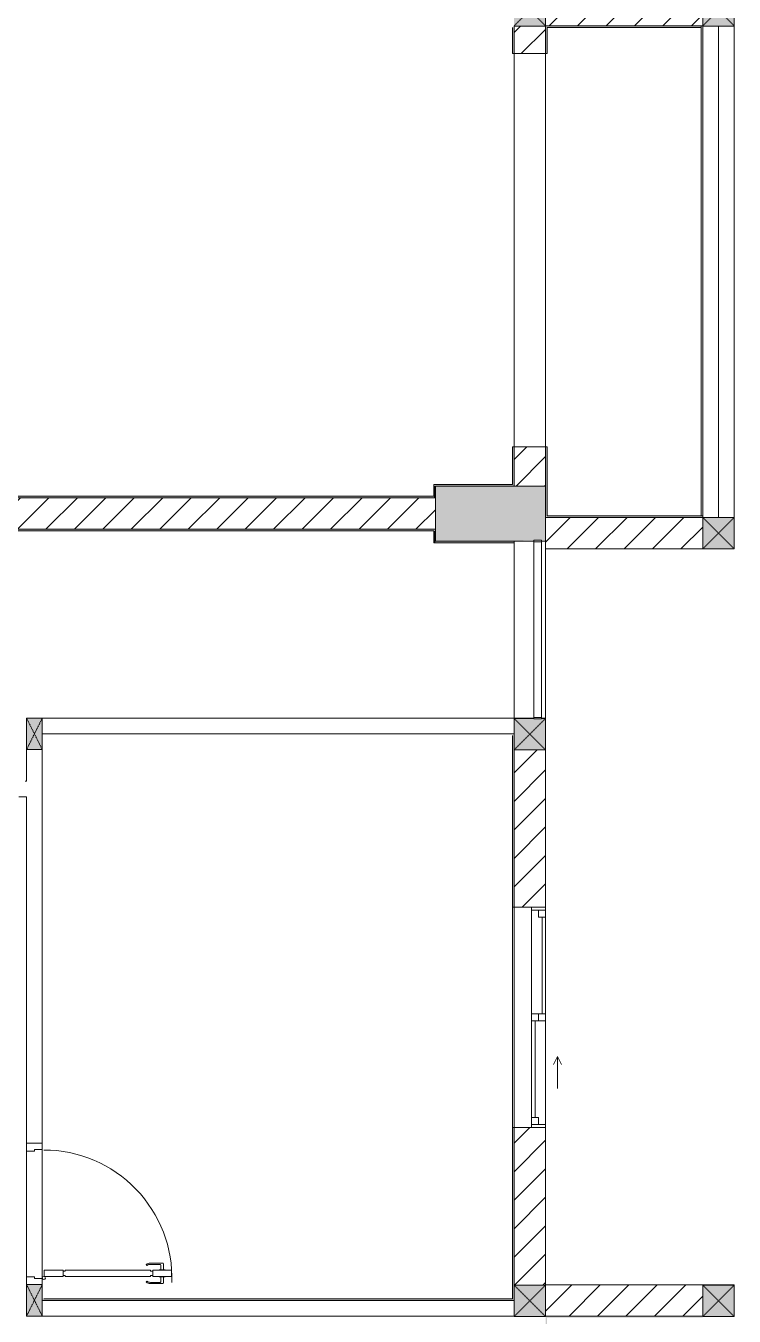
# Model space of a CAD drawing. Header units: millimetres. Extents: x 31499 to 223976, y 3719 to 80291.
# Drawn here: x 146769 to 151274, y 56636 to 64837 of the extents above; entities that cross this region are included whole.
import ezdxf

# ---------------------------------------------------------------- set-up
doc = ezdxf.new("R2010")
doc.units = ezdxf.units.MM
doc.linetypes.add('IMPORT-Dash _2_', pattern=[6, 3, -3])
for name, color, linetype, lineweight in [('A-DETL-GENF-7', 170, 'Continuous', 9), ('A-DOOR-2', 170, 'Continuous', 9), ('A-FLOR-1', 170, 'Continuous', 9), ('A-FLOR-HRAL-6', 170, 'Continuous', 9), ('A-GLAZ-5', 170, 'Continuous', 9), ('A-WALL-1', 170, 'Continuous', 9), ('A-WALL-PATT-3', 170, 'Continuous', 9), ('A_1404_dwg-1', 170, 'Continuous', 9), ('I-WALL', 170, 'Continuous', 9), ('I-WALL-1', 170, 'Continuous', 9), ('S-COLS-1', 170, 'Continuous', 9), ('S-COLS-12', 170, 'IMPORT-Dash _2_', 9), ('S-COLS-2', 170, 'Continuous', 9), ('S-COLS-4', 170, 'Continuous', 9), ('S-COLS-HDLN-1', 170, 'IMPORT-Dash _2_', 9)]:
    doc.layers.add(name, color=color, linetype=linetype, lineweight=lineweight)
pattern_1 = [(45, (0, 0), (-90.50967, 90.50967), [])]

# ---------------------------------------------------------------- blocks, each defined once
blk = doc.blocks.new('A_1404_dwg_NCV_TKTC_KET CAU_rvt-1-TKTC_MB HOÀN THIỆN SÀN TẦNG 3-4-4819833-KeyPlan-CH2A_Tầng 3 - Tầng 8')
at = {"layer": 'S-COLS-1'}
blk.add_hatch(color=256, dxfattribs=at).paths.add_polyline_path([(52752.6, 61561.9), (53452.6, 61566.9), (53452.6, 61911.9), (52752.6, 61911.9), (52752.6, 61566.9)])
at = {"layer": 'A-FLOR-1'}
for p, q in [((53452.6, 60436.9), (53452.6, 61511.9)), ((53377.6, 60436.9), (53252.6, 60436.9))]:
    blk.add_line(p, q, dxfattribs=at)
at = {"layer": 'A-FLOR-1', "flags": 128}
blk.add_lwpolyline([(53452.6, 56835.3), (53452.6, 60436.9), (53427.6, 60436.9)], dxfattribs=at)
at = {"layer": 'S-COLS-2'}
for p, q in [((52752.6, 61836.9), (52752.6, 61636.9)), ((53452.6, 61911.9), (53252.6, 61911.9)), ((53452.6, 61561.9), (53452.6, 61711.9))]:
    blk.add_line(p, q, dxfattribs=at)
blk = doc.blocks.new('A_1404_dwg_DOOR_CW_01 CANH MO-PANEL KINH - DIW_01-900x2200-CỬA GỖ VÂN LAMINATE-V61-TKTC_MB HOÀN THIỆN SÀN TẦNG 3-4-4819852-KeyPlan-CH2A_Tầng 3 - Tầng 8')
at = {"layer": 'A-DETL-GENF-7'}
for p, q in [((103267.1, 27075.7), (103273.6, 27071.2)), ((103380.8, 27075.7), (103374.2, 27071.2)), ((103258.9, 27049.9), (103258.9, 26970.4)), ((103266.9, 26987.4), (103266.9, 27049.9)), ((103301.9, 26983.4), (103270.9, 26983.4)), ((103345.9, 26983.4), (103376.9, 26983.4)), ((103380.9, 26987.4), (103380.9, 27049.9)), ((103388.9, 27049.9), (103388.9, 26970.4)), ((103301.9, 26966.4), (103262.9, 26966.4)), ((103345.9, 26966.4), (103384.9, 26966.4))]:
    blk.add_line(p, q, dxfattribs=at)
at = {"layer": 'A-DETL-GENF-7', "flags": 128}
for points in [[(103343.9, 27604.9), (103303.9, 27604.9), (103303.9, 27724.9), (103343.9, 27724.9)], [(103337.9, 27590.9), (103343.9, 27590.9), (103343.9, 27048.9), (103337.9, 27048.9), (103337.9, 27034.9), (103309.9, 27034.9), (103309.9, 27048.9), (103303.9, 27048.9), (103303.9, 27590.9), (103309.9, 27590.9), (103309.9, 27604.9), (103337.9, 27604.9)], [(103301.9, 26994.7), (103303.9, 26994.7), (103303.9, 26955.2), (103301.9, 26955.2)], [(103303.9, 26914.9), (103343.9, 26914.9), (103343.9, 27034.9), (103303.9, 27034.9)], [(103345.9, 26994.7), (103343.9, 26994.7), (103343.9, 26955.2), (103345.9, 26955.2)]]:
    blk.add_lwpolyline(points, close=True, dxfattribs=at)
at = {"layer": 'A-DETL-GENF-7'}
blk.add_circle((103293.9, 27726.9), 10, dxfattribs=at)
for centre, radius, start, end in [((103293.9, 27726.9), 814, 268, 0), ((103303.9, 27049.9), 45, 145, 180), ((103303.9, 27049.9), 37, 145, 180), ((103343.9, 27049.9), 37, 0, 35), ((103343.9, 27049.9), 45, 0, 35), ((103270.9, 26987.4), 4, 180, 270), ((103376.9, 26987.4), 4, 270, 0), ((103262.9, 26970.4), 4, 180, 270), ((103384.9, 26970.4), 4, 270, 0)]:
    blk.add_arc(centre, radius, start, end, dxfattribs=at)
at = {"layer": 'A-DOOR-2'}
blk.add_line((103293.9, 27736.9), (103318.9, 27736.9), dxfattribs=at)
at = {"layer": 'A-DOOR-2', "flags": 128}
blk.add_lwpolyline([(103252.6, 27836.9), (103300.9, 27836.9), (103300.9, 27786.9), (103290.9, 27786.9), (103290.9, 27736.9), (103252.6, 27736.9)], dxfattribs=at)
blk.add_lwpolyline([(104150.9, 27836.9), (104150.9, 27736.9), (104110.9, 27736.9), (104110.9, 27786.9), (104100.9, 27786.9), (104100.9, 27836.9)], close=True, dxfattribs=at)
blk = doc.blocks.new('A_1404_dwg_Railing - 50 x 10mm-901205-TKTC_MB HOÀN THIỆN SÀN TẦNG 3-4-4819863-KeyPlan-CH2A_Tầng 3 - Tầng 8')
at = {"layer": 'A-FLOR-HRAL-6', "flags": 128}
blk.add_lwpolyline([(107982.6, 24611.9), (107982.6, 24561.9), (107972.6, 24561.9), (107972.6, 24611.9)], close=True, dxfattribs=at)
blk = doc.blocks.new('A_1404_dwg_Railing - 50 x 10mm-901205-TKTC_MB HOÀN THIỆN SÀN TẦNG 3-4-V111-KeyPlan-CH2A_Tầng 3 - Tầng 8')
at = {"layer": 'A-FLOR-HRAL-6'}
for p, q in [((53377.6, 60435.3), (53377.6, 60441.9)), ((53427.6, 60431.9), (53377.6, 60431.9))]:
    blk.add_line(p, q, dxfattribs=at)
at = {"layer": 'A-FLOR-HRAL-6', "flags": 128}
blk.add_lwpolyline([(53377.6, 60441.9), (53427.6, 60441.9), (53427.6, 60431.9)], dxfattribs=at)
blk = doc.blocks.new('A_1404_dwg_Railing - Railing-883275-TKTC_MB HOÀN THIỆN SÀN TẦNG 3-4-4819870-KeyPlan-CH2A_Tầng 3 - Tầng 8')
at = {"layer": 'A-FLOR-HRAL-6'}
for p, q in [((53377.6, 61556.9), (53377.6, 60441.9)), ((53427.6, 60441.9), (53427.6, 61556.9))]:
    blk.add_line(p, q, dxfattribs=at)
at = {"rotation": 90.00000000000074}
blk.add_blockref('A_1404_dwg_Railing - 50 x 10mm-901205-TKTC_MB HOÀN THIỆN SÀN TẦNG 3-4-4819863-KeyPlan-CH2A_Tầng 3 - Tầng 8', (77989.5, -46415.6), dxfattribs=at)
blk.add_blockref('A_1404_dwg_Railing - 50 x 10mm-901205-TKTC_MB HOÀN THIỆN SÀN TẦNG 3-4-V111-KeyPlan-CH2A_Tầng 3 - Tầng 8', (0, 0))
blk = doc.blocks.new('A_1404_dwg_G1_SOF - BO TRU - 100x200-746114-TKTC_MB HOÀN THIỆN SÀN TẦNG 3-4-4819846-KeyPlan-CH2A_Tầng 3 - Tầng 8')
at = {"layer": 'S-COLS-1'}
blk.add_hatch(color=256, dxfattribs=at).paths.add_polyline_path([(49952.6, 40036.9), (49952.6, 40236.9), (49852.6, 40236.9), (49852.6, 40036.9)])
at = {"layer": 'S-COLS-1', "flags": 128}
blk.add_lwpolyline([(49852.6, 40036.9), (49852.6, 40236.9), (49952.6, 40236.9), (49952.6, 40036.9)], close=True, dxfattribs=at)
at = {"layer": 'S-COLS-HDLN-1'}
for p, q in [((49952.6, 40036.9), (49852.6, 40236.9)), ((49852.6, 40036.9), (49952.6, 40236.9))]:
    blk.add_line(p, q, dxfattribs=at)
blk = doc.blocks.new('A_1404_dwg_NCV_TKTC_TANG 3 - 4_rvt-1-TKTC_MB HOÀN THIỆN SÀN TẦNG 3-4-4819943-KeyPlan-CH2A_Tầng 3 - Tầng 8')
at = {"layer": 'A-WALL-PATT-3'}
h = blk.add_hatch(color=256, dxfattribs=at)
h.paths.add_polyline_path([(53252.6, 61912), (53252.6, 62160.3), (53242.6, 62160.3), (53242.6, 61912)])
h.paths.add_polyline_path([(53242.6, 64660.3), (53252.6, 64660.3), (53252.6, 64826.9), (53242.6, 64826.9)])
h = blk.add_hatch(color=256, dxfattribs=at)
h.paths.add_polyline_path([(53452.6, 61711.9), (53462.6, 61711.9), (53462.6, 62160.3), (53452.6, 62160.3), (53452.6, 61911.9)])
h.paths.add_polyline_path([(53462.6, 64660.3), (53462.6, 64836.9), (53452.6, 64835.3), (53452.6, 64660.3)])
for points in [[(54442.6, 64826.9), (54442.6, 64836.9), (53462.6, 64836.9), (53462.6, 64826.9)], [(52752.5, 61912), (53242.6, 61912), (53242.6, 61922), (52742.5, 61922), (52742.5, 61912)], [(52742.5, 61836.9), (52742.5, 61846.9), (45752.6, 61846.9), (45752.6, 61836.9), (51135.1, 61836.9)], [(52752.5, 61836.9), (52752.5, 61912), (52742.5, 61912), (52742.5, 61836.9)], [(53462.6, 61711.9), (54452.6, 61713.6), (54452.6, 61721.9), (53462.6, 61721.9)], [(52752.5, 61626.9), (52752.6, 61626.9), (52752.5, 61636.9), (49152.6, 61636.9), (49152.9, 61626.9), (52742.6, 61626.9)], [(52742.6, 61551.9), (52752.6, 61551.9), (52752.5, 61626.9), (52742.6, 61626.9), (52742.6, 61561.9)], [(52752.6, 61551.9), (53252.6, 61551.9), (53252.6, 61561.9), (52752.6, 61561.9)], [(50252.6, 56736.9), (53242.6, 56736.9), (53242.6, 56746.9), (50252.6, 56746.9)], [(53462.6, 56626.9), (54452.6, 56626.9), (54452.6, 56636.9), (53462.6, 56633.3)]]:
    blk.add_hatch(color=256, dxfattribs=at).paths.add_polyline_path(points)
h = blk.add_hatch(color=256, dxfattribs=at)
h.paths.add_polyline_path([(53242.6, 56736.9), (53252.6, 56736.9), (53252.6, 57835.3), (53242.6, 57835.3), (53242.6, 56746.9)])
h.paths.add_polyline_path([(53242.6, 59235.3), (53252.6, 59235.3), (53252.6, 60326.9), (53242.6, 60326.9), (53242.6, 60219.6)])
h = blk.add_hatch(color=256, dxfattribs=at)
h.paths.add_polyline_path([(53452.6, 53511.9), (53462.6, 53511.9), (53462.6, 53960.3), (53452.6, 53960.3), (53452.6, 53511.9)])
h.paths.add_polyline_path([(53452.6, 56460.3), (53462.6, 56460.3), (53462.6, 56636.9), (53452.6, 56633.3)])
at = {"layer": 'A-FLOR-1'}
for p, q in [((53252.6, 64826.9), (53252.6, 64835.3)), ((52752.6, 61836.9), (52752.6, 61911.9)), ((53252.6, 60326.9), (53252.6, 60336.9)), ((50152.6, 56885.3), (50152.6, 57685.3)), ((50252.6, 57695.3), (50252.6, 56875.3))]:
    blk.add_line(p, q, dxfattribs=at)
at = {"layer": 'A-FLOR-1', "flags": 128}
blk.add_lwpolyline([(53252.6, 62160.3), (53452.6, 62160.3), (53452.6, 64660.3), (53252.6, 64660.3), (53252.6, 62160.3), (53252.6, 64660.3)], dxfattribs=at)
at = {"layer": 'A-WALL-1'}
for p, q in [((53252.6, 61561.9), (53377.6, 61561.9)), ((53252.6, 60436.9), (50252.6, 60436.9)), ((53252.6, 60336.9), (53252.6, 60435.3)), ((50252.6, 60336.9), (53252.6, 60336.9)), ((50252.6, 57735.3), (50252.6, 60236.9)), ((50102.6, 59936.9), (50152.6, 59936.9)), ((50152.6, 59936.9), (50152.6, 59926.9)), ((50152.6, 59926.9), (50152.6, 57735.3)), ((50152.6, 57735.3), (50252.6, 57735.3)), ((50152.6, 56885.3), (50152.6, 57685.3)), ((50252.6, 57695.3), (50252.6, 56875.3)), ((53252.6, 56736.9), (50252.6, 56736.9)), ((53252.6, 56636.9), (53252.6, 56736.9)), ((50252.6, 56636.9), (53252.6, 56636.9))]:
    blk.add_line(p, q, dxfattribs=at)
at = {"layer": 'A-WALL-1', "flags": 128}
for points in [[(53377.6, 60437.3), (53252.6, 60437.3), (53252.6, 61551.9)], [(53427.6, 61561.9), (53452.6, 61561.9), (53452.6, 60437.3), (53427.6, 60437.3)], [(50152.6, 60236.9), (50152.6, 60036.9), (50142.6, 60036.9)]]:
    blk.add_lwpolyline(points, dxfattribs=at)
at = {"layer": 'I-WALL'}
for p, q in [((54442.6, 64836.9), (54452.6, 64836.9)), ((54442.6, 61721.9), (54442.6, 64826.9)), ((54452.6, 64835.3), (54452.6, 61721.9)), ((53242.6, 57835.3), (53242.6, 59235.3)), ((53252.6, 59235.3), (53252.6, 57835.3))]:
    blk.add_line(p, q, dxfattribs=at)
at = {"layer": 'I-WALL-1'}
for p, q in [((53252.6, 60235.3), (53252.6, 60326.9)), ((53252.6, 56736.9), (53252.6, 56833.3))]:
    blk.add_line(p, q, dxfattribs=at)
at = {"layer": 'I-WALL-1', "flags": 128}
for points in [[(53242.6, 64826.9), (53242.6, 64660.3), (53252.6, 64660.3), (53252.6, 64826.9)], [(49152.6, 61836.9), (52742.5, 61836.9), (52752.5, 61836.9), (52752.5, 61912), (53242.6, 61912), (53252.6, 61912), (53252.6, 62160.3), (53242.6, 62160.3), (53242.6, 61922), (52742.5, 61922), (52742.5, 61912), (52742.5, 61846.9), (45762.6, 61846.9)], [(49152.6, 61434.9), (49162.6, 61434.9), (49162.6, 61626.9), (52742.6, 61626.9), (52742.6, 61551.9), (52752.6, 61551.9), (53252.6, 61551.9), (53252.6, 61561.9), (52752.6, 61561.9), (52752.6, 61626.9), (52752.6, 61636.9), (49152.6, 61636.9), (49152.6, 61626.9)], [(53242.6, 60326.9), (53242.6, 59235.3), (53252.6, 59235.3), (53252.6, 60235.3)], [(53252.6, 56833.3), (53252.6, 57835.3), (53242.6, 57835.3), (53242.6, 56746.9), (50262.6, 56746.9)], [(50252.6, 56736.9), (53242.6, 56736.9), (53252.6, 56736.9)], [(54452.6, 56636.9), (53462.6, 56636.9), (53452.6, 56636.9)]]:
    blk.add_lwpolyline(points, dxfattribs=at)
for points in [[(53452.6, 64836.9), (53452.6, 64660.3), (53462.6, 64660.3), (53462.6, 64826.9), (54442.6, 64826.9), (54442.6, 64836.9), (53462.6, 64836.9)], [(54452.6, 61721.9), (53462.6, 61721.9), (53462.6, 62160.3), (53452.6, 62160.3), (53452.6, 61711.9), (53462.6, 61711.9), (54452.6, 61711.9)]]:
    blk.add_lwpolyline(points, close=True, dxfattribs=at)
blk.add_blockref('A_1404_dwg_Railing - Railing-883275-TKTC_MB HOÀN THIỆN SÀN TẦNG 3-4-4819870-KeyPlan-CH2A_Tầng 3 - Tầng 8', (0, 0))
for name, p, rotation in [('A_1404_dwg_G1_SOF - BO TRU - 100x200-746114-TKTC_MB HOÀN THIỆN SÀN TẦNG 3-4-4819846-KeyPlan-CH2A_Tầng 3 - Tầng 8', (100105.1, 100473.9), 180), ('A_1404_dwg_DOOR_CW_01 CANH MO-PANEL KINH - DIW_01-900x2200-CỬA GỖ VÂN LAMINATE-V61-TKTC_MB HOÀN THIỆN SÀN TẦNG 3-4-4819852-KeyPlan-CH2A_Tầng 3 - Tầng 8', (77989.5, -46415.6), 90), ('A_1404_dwg_G1_SOF - BO TRU - 100x200-746114-TKTC_MB HOÀN THIỆN SÀN TẦNG 3-4-4819846-KeyPlan-CH2A_Tầng 3 - Tầng 8', (100105.1, 96873.9), 180)]:
    blk.add_blockref(name, p, dxfattribs=dict(rotation=rotation))
blk = doc.blocks.new('A_1404_dwg_1_FAMILY RVT - W01-WxH 1400x1400xmm-389822-TKTC_MB HOÀN THIỆN SÀN TẦNG 3-4-V116-KeyPlan-CH2A_Tầng 3 - Tầng 8')
at = {"layer": 'A-GLAZ-5'}
for p, q in [((53452.6, 67435.3), (53252.6, 67435.3)), ((53452.6, 67416.3), (53363.7, 67416.3)), ((53430.3, 67371.8), (53430.3, 66757.5)), ((53408.1, 66713.1), (53408.1, 66757.5)), ((53452.6, 66757.5), (53452.6, 66713.1)), ((53385.9, 66713.1), (53385.9, 66098.8)), ((53528.8, 66486.9), (53528.8, 66283.7)), ((53452.6, 66054.4), (53363.7, 66054.4))]:
    blk.add_line(p, q, dxfattribs=at)
at = {"layer": 'A-GLAZ-5', "flags": 128}
for points in [[(53252.6, 66035.3), (53452.6, 66035.3), (53452.6, 67435.3), (53452.6, 67371.8)], [(53363.7, 67435.3), (53363.7, 67416.3), (53363.7, 66757.5), (53363.7, 66713.1), (53363.7, 66098.8), (53363.7, 66035.3)], [(53363.7, 66757.5), (53452.6, 66757.5), (53452.6, 67371.8), (53408.1, 67371.8), (53408.1, 67416.3)], [(53363.7, 66713.1), (53452.6, 66713.1), (53452.6, 66054.4), (53452.6, 66035.3)], [(53554.2, 66436.1), (53528.8, 66486.9), (53503.4, 66436.1)], [(53408.1, 66054.4), (53408.1, 66098.8), (53363.7, 66098.8)]]:
    blk.add_lwpolyline(points, dxfattribs=at)
blk = doc.blocks.new('A_1404_dwg_G1_SOF - BO TRU - 200x200-V38-TKTC_MB HOÀN THIỆN SÀN TẦNG 3-4-4820017-KeyPlan-CH2A_Tầng 3 - Tầng 8')
at = {"layer": 'S-COLS-12'}
blk.add_hatch(color=256, dxfattribs=at).paths.add_polyline_path([(54652.6, 56633.3), (54652.6, 56833.3), (54452.6, 56833.3), (54452.6, 56633.3)])
at = {"layer": 'S-COLS-4', "flags": 128}
blk.add_lwpolyline([(54452.6, 56633.3), (54652.6, 56633.3), (54652.6, 56833.3), (54452.6, 56833.3), (54452.6, 56636.9)], dxfattribs=at)
at = {"layer": 'S-COLS-HDLN-1'}
for p, q in [((54652.6, 56833.3), (54452.6, 56633.3)), ((54452.6, 56833.3), (54652.6, 56633.3))]:
    blk.add_line(p, q, dxfattribs=at)
blk = doc.blocks.new('A_1404_dwg_G1_SOF - BO TRU - 200x200-3054293-TKTC_MB HOÀN THIỆN SÀN TẦNG 3-4-4819986-KeyPlan-CH2A_Tầng 3 - Tầng 8')
at = {"layer": 'S-COLS-12'}
blk.add_hatch(color=256, dxfattribs=at).paths.add_polyline_path([(42402.6, 17236.9), (42402.6, 17436.9), (42202.6, 17436.9), (42202.6, 17236.9)])
at = {"layer": 'S-COLS-4', "flags": 128}
blk.add_lwpolyline([(42402.6, 17436.9), (42202.6, 17436.9), (42202.6, 17236.9), (42402.6, 17236.9)], close=True, dxfattribs=at)
at = {"layer": 'S-COLS-HDLN-1'}
for p, q in [((42402.6, 17436.9), (42202.6, 17236.9)), ((42202.6, 17436.9), (42402.6, 17236.9))]:
    blk.add_line(p, q, dxfattribs=at)
blk = doc.blocks.new('A_1404_dwg_G1_SOF - BO TRU - 200x200-V39-TKTC_MB HOÀN THIỆN SÀN TẦNG 3-4-4820018-KeyPlan-CH2A_Tầng 3 - Tầng 8')
at = {"layer": 'S-COLS-12'}
blk.add_hatch(color=256, dxfattribs=at).paths.add_polyline_path([(54652.6, 64835.3), (54652.6, 65035.3), (54452.6, 65035.3), (54452.6, 64835.3)])
at = {"layer": 'S-COLS-4', "flags": 128}
blk.add_lwpolyline([(54452.6, 64835.3), (54652.6, 64835.3), (54652.6, 65035.3), (54452.6, 65035.3), (54452.6, 64836.9)], dxfattribs=at)
at = {"layer": 'S-COLS-HDLN-1'}
for p, q in [((54652.6, 65035.3), (54452.6, 64835.3)), ((54452.6, 65035.3), (54652.6, 64835.3))]:
    blk.add_line(p, q, dxfattribs=at)
blk = doc.blocks.new('A_1404_dwg_G1_SOF - BO TRU - 200x200-V53-TKTC_MB HOÀN THIỆN SÀN TẦNG 3-4-4820033-KeyPlan-CH2A_Tầng 3 - Tầng 8')
at = {"layer": 'S-COLS-12'}
blk.add_hatch(color=256, dxfattribs=at).paths.add_polyline_path([(53377.6, 60235.3), (53452.6, 60235.3), (53452.6, 60435.3), (53427.6, 60431.9), (53252.6, 60431.9), (53252.6, 60235.3)])
at = {"layer": 'S-COLS-4'}
blk.add_line((53377.6, 60435.3), (53252.6, 60435.3), dxfattribs=at)
at = {"layer": 'S-COLS-4', "flags": 128}
blk.add_lwpolyline([(53252.6, 60235.3), (53452.6, 60235.3), (53452.6, 60435.3), (53427.6, 60435.3)], dxfattribs=at)
at = {"layer": 'S-COLS-HDLN-1'}
for p, q in [((53452.6, 60435.3), (53252.6, 60235.3)), ((53252.6, 60435.3), (53452.6, 60235.3))]:
    blk.add_line(p, q, dxfattribs=at)
blk = doc.blocks.new('A_1404_dwg_G1_SOF - BO TRU - 200x200-V115-TKTC_MB HOÀN THIỆN SÀN TẦNG 3-4-4820037-KeyPlan-CH2A_Tầng 3 - Tầng 8')
at = {"layer": 'S-COLS-12'}
blk.add_hatch(color=256, dxfattribs=at).paths.add_polyline_path([(53252.6, 56633.3), (53452.6, 56636.9), (53452.6, 56833.3), (53252.6, 56833.3), (53252.6, 56636.9)])
at = {"layer": 'S-COLS-4'}
blk.add_line((53252.6, 56633.3), (53452.6, 56633.3), dxfattribs=at)
at = {"layer": 'S-COLS-4', "flags": 128}
blk.add_lwpolyline([(53452.6, 56636.9), (53452.6, 56833.3), (53252.6, 56833.3)], dxfattribs=at)
at = {"layer": 'S-COLS-HDLN-1'}
for p, q in [((53452.6, 56833.3), (53252.6, 56633.3)), ((53252.6, 56833.3), (53452.6, 56633.3))]:
    blk.add_line(p, q, dxfattribs=at)
blk = doc.blocks.new('A_1404_dwg_G1_SOF - BO TRU - 200x200-V116-TKTC_MB HOÀN THIỆN SÀN TẦNG 3-4-4820038-KeyPlan-CH2A_Tầng 3 - Tầng 8')
at = {"layer": 'S-COLS-12'}
blk.add_hatch(color=256, dxfattribs=at).paths.add_polyline_path([(53252.6, 64835.3), (53452.6, 64836.9), (53452.6, 65035.3), (53252.6, 65035.3), (53252.6, 64836.9)])
at = {"layer": 'S-COLS-4'}
blk.add_line((53252.6, 64835.3), (53452.6, 64835.3), dxfattribs=at)
at = {"layer": 'S-COLS-4', "flags": 128}
blk.add_lwpolyline([(53452.6, 64836.9), (53452.6, 65035.3), (53252.6, 65035.3)], dxfattribs=at)
at = {"layer": 'S-COLS-HDLN-1'}
for p, q in [((53452.6, 65035.3), (53252.6, 64835.3)), ((53252.6, 65035.3), (53452.6, 64835.3))]:
    blk.add_line(p, q, dxfattribs=at)
blk = doc.blocks.new('A_1404_dwg-4819832-KeyPlan-CH2A_Tầng 3 - Tầng 8')
at = {"layer": 'A-WALL-PATT-3'}
h = blk.add_hatch(dxfattribs=at)
h.set_pattern_fill('FP_31', color=256, style=0, pattern_type=2)
h.set_pattern_definition(pattern_1)
h.paths.add_polyline_path([(54442.6, 64836.9), (54452.6, 64836.9), (54452.6, 65035.3), (53452.6, 65035.3), (53452.6, 64836.9), (53462.6, 64836.9)])
h = blk.add_hatch(dxfattribs=at)
h.set_pattern_fill('FP_31', color=256, style=0, pattern_type=2)
h.set_pattern_definition(pattern_1)
h.paths.add_polyline_path([(53252.6, 61911.9), (53452.6, 61912), (53452.6, 62160.3), (53252.6, 62160.3), (53252.6, 61912)])
h.paths.add_polyline_path([(53452.6, 64660.3), (53452.6, 64835.3), (53252.6, 64835.3), (53252.6, 64660.3)])
h = blk.add_hatch(dxfattribs=at)
h.set_pattern_fill('FP_31', color=256, style=0, pattern_type=2)
h.set_pattern_definition(pattern_1)
h.paths.add_polyline_path([(52752.5, 61636.9), (52752.6, 61636.9), (52752.5, 61836.9), (49152.9, 61836.9), (49152.9, 61636.9), (52742.5, 61636.9)])
h.paths.add_polyline_path([(45752.6, 61636.9), (48952.9, 61636.9), (48952.9, 61836.9), (45752.6, 61836.9)])
h = blk.add_hatch(dxfattribs=at)
h.set_pattern_fill('FP_31', color=256, style=0, pattern_type=2)
h.set_pattern_definition(pattern_1)
h.paths.add_polyline_path([(53452.6, 61511.9), (54452.6, 61511.9), (54452.6, 61711.9), (53452.6, 61711.9), (53452.6, 61578.1)])
h = blk.add_hatch(dxfattribs=at)
h.set_pattern_fill('FP_31', color=256, style=0, pattern_type=2)
h.set_pattern_definition(pattern_1)
h.paths.add_polyline_path([(53252.6, 56833.3), (53452.6, 56835.3), (53452.6, 57835.3), (53252.6, 57835.3), (53252.6, 57537.7)])
h.paths.add_polyline_path([(53452.6, 59235.3), (53452.6, 60235.3), (53252.6, 60235.3), (53252.6, 59235.3)])
h = blk.add_hatch(dxfattribs=at)
h.set_pattern_fill('FP_31', color=256, style=0, pattern_type=2)
h.set_pattern_definition(pattern_1)
h.paths.add_polyline_path([(53462.6, 56636.9), (54452.6, 56636.9), (54452.6, 56833.3), (53452.6, 56833.3), (53452.6, 56636.9)])
at = {"layer": 'A-WALL-1'}
for p, q in [((54552.6, 61711.9), (54552.6, 64835.3)), ((54652.6, 64835.3), (54652.6, 61711.9)), ((52752.6, 61636.9), (52752.6, 61836.9)), ((53252.6, 61911.9), (53452.6, 61911.9)), ((53452.6, 59235.3), (53452.6, 60235.3))]:
    blk.add_line(p, q, dxfattribs=at)
at = {"layer": 'A-WALL-1', "flags": 128}
for points in [[(53452.6, 61711.9), (53452.6, 61511.9), (54452.6, 61511.9)], [(54652.6, 56833.3), (54652.6, 56835.3), (53452.6, 56835.3), (53452.6, 57835.3)]]:
    blk.add_lwpolyline(points, dxfattribs=at)
for name, p in [('A_1404_dwg_NCV_TKTC_KET CAU_rvt-1-TKTC_MB HOÀN THIỆN SÀN TẦNG 3-4-4819833-KeyPlan-CH2A_Tầng 3 - Tầng 8', (0, 0)), ('A_1404_dwg_NCV_TKTC_TANG 3 - 4_rvt-1-TKTC_MB HOÀN THIỆN SÀN TẦNG 3-4-4819943-KeyPlan-CH2A_Tầng 3 - Tầng 8', (0, 0)), ('A_1404_dwg_G1_SOF - BO TRU - 200x200-V116-TKTC_MB HOÀN THIỆN SÀN TẦNG 3-4-4820038-KeyPlan-CH2A_Tầng 3 - Tầng 8', (0, 0)), ('A_1404_dwg_G1_SOF - BO TRU - 200x200-V39-TKTC_MB HOÀN THIỆN SÀN TẦNG 3-4-4820018-KeyPlan-CH2A_Tầng 3 - Tầng 8', (0, 0)), ('A_1404_dwg_G1_SOF - BO TRU - 200x200-3054293-TKTC_MB HOÀN THIỆN SÀN TẦNG 3-4-4819986-KeyPlan-CH2A_Tầng 3 - Tầng 8', (12250, 44275)), ('A_1404_dwg_G1_SOF - BO TRU - 200x200-V53-TKTC_MB HOÀN THIỆN SÀN TẦNG 3-4-4820033-KeyPlan-CH2A_Tầng 3 - Tầng 8', (0, 0)), ('A_1404_dwg_1_FAMILY RVT - W01-WxH 1400x1400xmm-389822-TKTC_MB HOÀN THIỆN SÀN TẦNG 3-4-V116-KeyPlan-CH2A_Tầng 3 - Tầng 8', (0, -8200)), ('A_1404_dwg_G1_SOF - BO TRU - 200x200-V115-TKTC_MB HOÀN THIỆN SÀN TẦNG 3-4-4820037-KeyPlan-CH2A_Tầng 3 - Tầng 8', (0, 0)), ('A_1404_dwg_G1_SOF - BO TRU - 200x200-V38-TKTC_MB HOÀN THIỆN SÀN TẦNG 3-4-4820017-KeyPlan-CH2A_Tầng 3 - Tầng 8', (0, 0))]:
    blk.add_blockref(name, p)

msp = doc.modelspace()

# ---------------------------------------------------------------- block references
at = {"layer": 'A_1404_dwg-1'}
msp.add_blockref('A_1404_dwg-4819832-KeyPlan-CH2A_Tầng 3 - Tầng 8', (96621.6, 0), dxfattribs=at)

doc.saveas('drawing.dxf')
